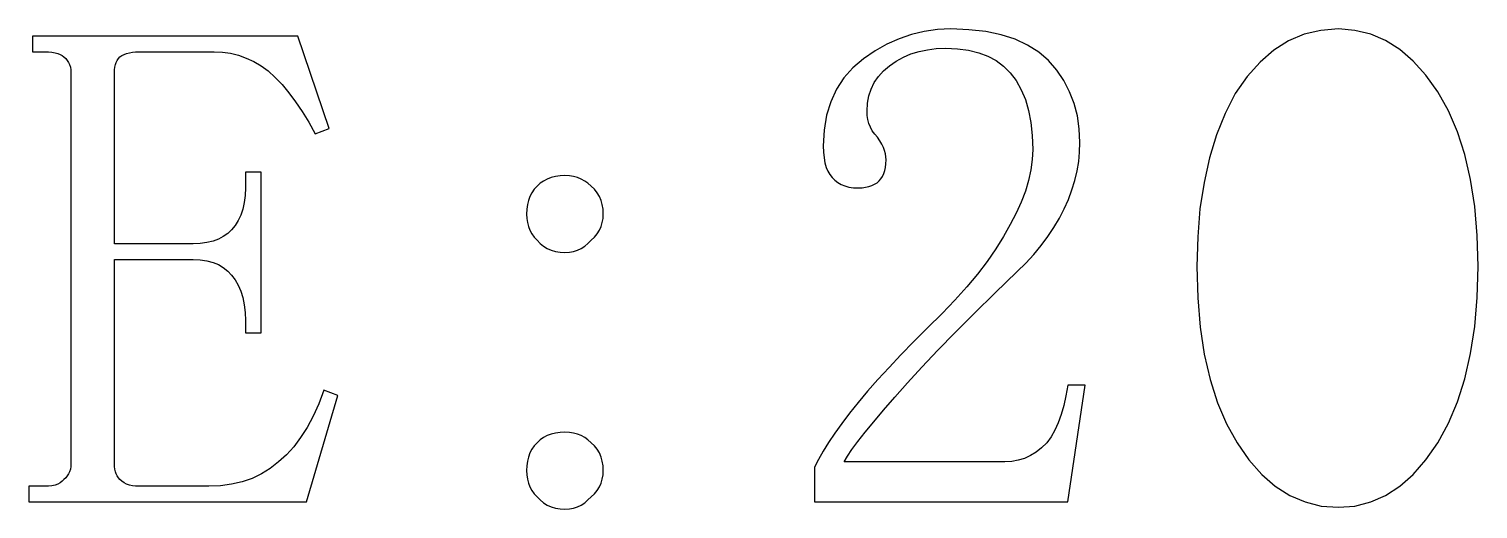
# Model space of a CAD drawing. Extents: x -190 to 190, y -140 to 140.
# Drawn here: x -163.31 to -151.78, y -105.24 to -101.42 of the extents above; entities that cross this region are included whole.
import ezdxf

# ---------------------------------------------------------------- set-up
doc = ezdxf.new("R2010")
doc.units = 0
doc.header["$MEASUREMENT"] = 0
doc.layers.get('0').update_dxf_attribs({"linetype": 'CONTINUOUS'})

msp = doc.modelspace()

# ---------------------------------------------------------------- linework, layer by layer
for points in [[(-155.322998, -102.267998), (-155.319004, -102.379004), (-155.319004, -102.379004), (-155.322998, -102.458994), (-155.322998, -102.458994), (-155.333994, -102.540996), (-155.333994, -102.540996), (-155.351992, -102.625), (-155.351992, -102.625), (-155.377998, -102.71), (-155.377998, -102.71), (-155.411006, -102.797002), (-155.411006, -102.797002), (-155.452002, -102.885996), (-155.452002, -102.885996), (-155.49999, -102.976006), (-155.49999, -102.976006), (-155.551006, -103.072002), (-155.551006, -103.072002), (-155.612002, -103.17), (-155.612002, -103.17), (-155.680996, -103.269004), (-155.680996, -103.269004), (-155.757998, -103.371006), (-155.757998, -103.371006), (-155.844004, -103.472998), (-155.844004, -103.472998), (-155.937998, -103.577998), (-155.937998, -103.577998), (-156.040996, -103.684004), (-156.040996, -103.684004), (-156.157002, -103.796992), (-156.157002, -103.796992), (-156.266006, -103.906992), (-156.266006, -103.906992), (-156.367998, -104.012002), (-156.367998, -104.012002), (-156.462998, -104.112998), (-156.462998, -104.112998), (-156.551006, -104.21), (-156.551006, -104.21), (-156.633008, -104.302998), (-156.633008, -104.302998), (-156.707998, -104.392998), (-156.707998, -104.392998), (-156.775996, -104.477998), (-156.775996, -104.477998), (-156.837998, -104.558994), (-156.837998, -104.558994), (-156.893994, -104.636992), (-156.893994, -104.636992), (-156.944004, -104.71), (-156.944004, -104.71), (-156.986992, -104.78), (-156.986992, -104.78), (-157.023994, -104.845), (-157.023994, -104.845), (-157.05501, -104.907002), (-157.05501, -104.907002), (-157.05501, -105.183994), (-157.05501, -105.183994), (-155.040996, -105.183994), (-155.040996, -105.183994), (-154.901992, -104.254004), (-154.901992, -104.254004), (-155.040996, -104.254004), (-155.040996, -104.254004), (-155.055, -104.337998), (-155.055, -104.337998), (-155.072002, -104.415996), (-155.072002, -104.415996), (-155.092002, -104.487998), (-155.092002, -104.487998), (-155.116006, -104.552998), (-155.116006, -104.552998), (-155.142988, -104.612002), (-155.142988, -104.612002), (-155.174004, -104.665), (-155.174004, -104.665), (-155.208008, -104.712002), (-155.208008, -104.712002), (-155.249004, -104.752998), (-155.249004, -104.752998), (-155.292002, -104.787002), (-155.292002, -104.787002), (-155.337002, -104.815), (-155.337002, -104.815), (-155.385, -104.837002), (-155.385, -104.837002), (-155.435, -104.852002), (-155.435, -104.852002), (-155.487002, -104.861992), (-155.487002, -104.861992), (-155.541006, -104.865), (-155.541006, -104.865), (-156.819004, -104.865), (-156.819004, -104.865), (-156.793994, -104.82), (-156.793994, -104.82), (-156.757998, -104.765996), (-156.757998, -104.765996), (-156.710996, -104.702998), (-156.710996, -104.702998), (-156.652998, -104.629004), (-156.652998, -104.629004), (-156.58499, -104.546006), (-156.58499, -104.546006), (-156.506006, -104.452998), (-156.506006, -104.452998), (-156.415996, -104.350996), (-156.415996, -104.350996), (-156.315, -104.235), (-156.315, -104.235), (-156.201006, -104.110996), (-156.201006, -104.110996), (-156.074004, -103.977002), (-156.074004, -103.977002), (-155.936006, -103.834004), (-155.936006, -103.834004), (-155.783994, -103.681992), (-155.783994, -103.681992), (-155.61999, -103.520996), (-155.61999, -103.520996), (-155.443994, -103.350996), (-155.443994, -103.350996), (-155.375, -103.283008), (-155.375, -103.283008), (-155.311006, -103.214004), (-155.311006, -103.214004), (-155.252988, -103.143994), (-155.252988, -103.143994), (-155.199004, -103.072002), (-155.199004, -103.072002), (-155.150996, -103), (-155.150996, -103), (-155.107002, -102.925996), (-155.107002, -102.925996), (-155.068994, -102.851006), (-155.068994, -102.851006), (-155.036006, -102.775996), (-155.036006, -102.775996), (-155.008008, -102.7), (-155.008008, -102.7), (-154.985, -102.625), (-154.985, -102.625), (-154.966992, -102.549004), (-154.966992, -102.549004), (-154.954004, -102.473994), (-154.954004, -102.473994), (-154.947002, -102.399004), (-154.947002, -102.399004), (-154.944004, -102.323008), (-154.944004, -102.323008), (-154.948994, -102.215), (-154.948994, -102.215), (-154.964004, -102.110996), (-154.964004, -102.110996), (-154.99, -102.012998), (-154.99, -102.012998), (-155.026006, -101.92), (-155.026006, -101.92), (-155.072002, -101.830996), (-155.072002, -101.830996), (-155.127998, -101.747998), (-155.127998, -101.747998), (-155.194004, -101.67), (-155.194004, -101.67), (-155.270996, -101.604004), (-155.270996, -101.604004), (-155.36, -101.547998), (-155.36, -101.547998), (-155.459004, -101.502002), (-155.459004, -101.502002), (-155.57, -101.465996), (-155.57, -101.465996), (-155.692998, -101.441006), (-155.692998, -101.441006), (-155.827002, -101.425996), (-155.827002, -101.425996), (-155.972002, -101.42), (-155.972002, -101.42), (-156.077998, -101.425), (-156.077998, -101.425), (-156.182002, -101.44), (-156.182002, -101.44), (-156.283008, -101.464004), (-156.283008, -101.464004), (-156.381992, -101.497998), (-156.381992, -101.497998), (-156.479004, -101.540996), (-156.479004, -101.540996), (-156.573994, -101.594004), (-156.573994, -101.594004), (-156.665996, -101.657002), (-156.665996, -101.657002), (-156.751006, -101.728994), (-156.751006, -101.728994), (-156.822998, -101.81), (-156.822998, -101.81), (-156.881006, -101.9), (-156.881006, -101.9), (-156.927002, -101.999004), (-156.927002, -101.999004), (-156.96, -102.107002), (-156.96, -102.107002), (-156.978994, -102.225), (-156.978994, -102.225), (-156.985996, -102.351006), (-156.985996, -102.351006), (-156.984004, -102.4), (-156.984004, -102.4), (-156.97999, -102.445), (-156.97999, -102.445), (-156.973008, -102.485), (-156.973008, -102.485), (-156.963008, -102.521006), (-156.963008, -102.521006), (-156.95, -102.551992), (-156.95, -102.551992), (-156.93501, -102.578994), (-156.93501, -102.578994), (-156.915996, -102.600996), (-156.915996, -102.600996), (-156.895, -102.622998), (-156.895, -102.622998), (-156.871006, -102.642002), (-156.871006, -102.642002), (-156.844004, -102.657002), (-156.844004, -102.657002), (-156.813994, -102.669004), (-156.813994, -102.669004), (-156.782002, -102.677998), (-156.782002, -102.677998), (-156.745996, -102.682998), (-156.745996, -102.682998), (-156.707998, -102.683994), (-156.707998, -102.683994), (-156.676992, -102.682998), (-156.676992, -102.682998), (-156.648994, -102.68), (-156.648994, -102.68), (-156.623008, -102.674004), (-156.623008, -102.674004), (-156.599004, -102.665996), (-156.599004, -102.665996), (-156.578008, -102.655996), (-156.578008, -102.655996), (-156.558008, -102.643994), (-156.558008, -102.643994), (-156.541006, -102.628994), (-156.541006, -102.628994), (-156.527002, -102.611992), (-156.527002, -102.611992), (-156.514004, -102.592998), (-156.514004, -102.592998), (-156.504004, -102.571006), (-156.504004, -102.571006), (-156.496006, -102.547002), (-156.496006, -102.547002), (-156.49, -102.521006), (-156.49, -102.521006), (-156.487002, -102.493008), (-156.487002, -102.493008), (-156.486006, -102.462002), (-156.486006, -102.462002), (-156.487002, -102.437998), (-156.487002, -102.437998), (-156.490996, -102.412998), (-156.490996, -102.412998), (-156.497998, -102.387998), (-156.497998, -102.387998), (-156.507998, -102.362002), (-156.507998, -102.362002), (-156.520996, -102.335996), (-156.520996, -102.335996), (-156.536992, -102.308994), (-156.536992, -102.308994), (-156.555, -102.282002), (-156.555, -102.282002), (-156.577002, -102.257002), (-156.577002, -102.257002), (-156.596006, -102.231006), (-156.596006, -102.231006), (-156.610996, -102.202002), (-156.610996, -102.202002), (-156.623008, -102.172998), (-156.623008, -102.172998), (-156.632002, -102.140996), (-156.632002, -102.140996), (-156.637002, -102.107998), (-156.637002, -102.107998), (-156.637998, -102.072998), (-156.637998, -102.072998), (-156.635, -102.011006), (-156.635, -102.011006), (-156.624004, -101.952998), (-156.624004, -101.952998), (-156.60501, -101.897998), (-156.60501, -101.897998), (-156.58, -101.846006), (-156.58, -101.846006), (-156.545996, -101.797998), (-156.545996, -101.797998), (-156.506006, -101.754004), (-156.506006, -101.754004), (-156.458008, -101.712002), (-156.458008, -101.712002), (-156.405, -101.675), (-156.405, -101.675), (-156.348008, -101.644004), (-156.348008, -101.644004), (-156.287998, -101.618994), (-156.287998, -101.618994), (-156.223994, -101.599004), (-156.223994, -101.599004), (-156.157002, -101.585), (-156.157002, -101.585), (-156.086992, -101.575996), (-156.086992, -101.575996), (-156.012998, -101.572998), (-156.012998, -101.572998), (-155.917998, -101.577002), (-155.917998, -101.577002), (-155.83, -101.589004), (-155.83, -101.589004), (-155.748994, -101.609004), (-155.748994, -101.609004), (-155.675996, -101.637002), (-155.675996, -101.637002), (-155.61, -101.672002), (-155.61, -101.672002), (-155.551006, -101.715996), (-155.551006, -101.715996), (-155.49999, -101.767998), (-155.49999, -101.767998), (-155.452002, -101.830996), (-155.452002, -101.830996), (-155.411006, -101.902998), (-155.411006, -101.902998), (-155.377998, -101.982002), (-155.377998, -101.982002), (-155.351992, -102.068994), (-155.351992, -102.068994), (-155.333994, -102.165), (-155.333994, -102.165), (-155.322998, -102.267998)], [(-152.887998, -101.42), (-153.027998, -101.430996), (-153.027998, -101.430996), (-153.158994, -101.462002), (-153.158994, -101.462002), (-153.283994, -101.515), (-153.283994, -101.515), (-153.401006, -101.588008), (-153.401006, -101.588008), (-153.511006, -101.682998), (-153.511006, -101.682998), (-153.612998, -101.797998), (-153.612998, -101.797998), (-153.707998, -101.934004), (-153.707998, -101.934004), (-153.788994, -102.092002), (-153.788994, -102.092002), (-153.858008, -102.262002), (-153.858008, -102.262002), (-153.914004, -102.445), (-153.914004, -102.445), (-153.956992, -102.642002), (-153.956992, -102.642002), (-153.989004, -102.851006), (-153.989004, -102.851006), (-154.007002, -103.074004), (-154.007002, -103.074004), (-154.012988, -103.308994), (-154.012988, -103.308994), (-154.007002, -103.559004), (-154.007002, -103.559004), (-153.987002, -103.791992), (-153.987002, -103.791992), (-153.955, -104.009004), (-153.955, -104.009004), (-153.908994, -104.21), (-153.908994, -104.21), (-153.85, -104.393994), (-153.85, -104.393994), (-153.779004, -104.561006), (-153.779004, -104.561006), (-153.694004, -104.712002), (-153.694004, -104.712002), (-153.598994, -104.847998), (-153.598994, -104.847998), (-153.497998, -104.964004), (-153.497998, -104.964004), (-153.39001, -105.057998), (-153.39001, -105.057998), (-153.275, -105.132002), (-153.275, -105.132002), (-153.152998, -105.183994), (-153.152998, -105.183994), (-153.024004, -105.215996), (-153.024004, -105.215996), (-152.887998, -105.226006), (-152.887998, -105.226006), (-152.757002, -105.215996), (-152.757002, -105.215996), (-152.630996, -105.183994), (-152.630996, -105.183994), (-152.512002, -105.132002), (-152.512002, -105.132002), (-152.399004, -105.057998), (-152.399004, -105.057998), (-152.292002, -104.964004), (-152.292002, -104.964004), (-152.190996, -104.847998), (-152.190996, -104.847998), (-152.097002, -104.712002), (-152.097002, -104.712002), (-152.012002, -104.557998), (-152.012002, -104.557998), (-151.94, -104.387998), (-151.94, -104.387998), (-151.881992, -104.202998), (-151.881992, -104.202998), (-151.835996, -104.002002), (-151.835996, -104.002002), (-151.802998, -103.787002), (-151.802998, -103.787002), (-151.784004, -103.555996), (-151.784004, -103.555996), (-151.777002, -103.308994), (-151.777002, -103.308994), (-151.784004, -103.062998), (-151.784004, -103.062998), (-151.802998, -102.832998), (-151.802998, -102.832998), (-151.835996, -102.619004), (-151.835996, -102.619004), (-151.881992, -102.42), (-151.881992, -102.42), (-151.94, -102.237998), (-151.94, -102.237998), (-152.012002, -102.071006), (-152.012002, -102.071006), (-152.097002, -101.92), (-152.097002, -101.92), (-152.190996, -101.787998), (-152.190996, -101.787998), (-152.292002, -101.676006), (-152.292002, -101.676006), (-152.399004, -101.584004), (-152.399004, -101.584004), (-152.512002, -101.512002), (-152.512002, -101.512002), (-152.630996, -101.460996), (-152.630996, -101.460996), (-152.757002, -101.430996), (-152.757002, -101.430996), (-152.887998, -101.42)], [(-163.277002, -101.475996), (-163.277002, -101.600996), (-163.277002, -101.600996), (-163.17999, -101.600996), (-163.17999, -101.600996), (-163.15, -101.602002), (-163.15, -101.602002), (-163.122002, -101.604004), (-163.122002, -101.604004), (-163.097988, -101.609004), (-163.097988, -101.609004), (-163.075996, -101.615), (-163.075996, -101.615), (-163.057002, -101.622002), (-163.057002, -101.622002), (-163.040996, -101.632002), (-163.040996, -101.632002), (-163.027002, -101.642998), (-163.027002, -101.642998), (-163.012998, -101.655), (-163.012998, -101.655), (-163, -101.67), (-163, -101.67), (-162.99, -101.685996), (-162.99, -101.685996), (-162.982002, -101.704004), (-162.982002, -101.704004), (-162.975996, -101.722998), (-162.975996, -101.722998), (-162.972998, -101.745), (-162.972998, -101.745), (-162.972002, -101.767998), (-162.972002, -101.767998), (-162.972002, -104.879004), (-162.972002, -104.879004), (-162.972998, -104.902002), (-162.972998, -104.902002), (-162.975996, -104.922998), (-162.975996, -104.922998), (-162.982002, -104.942998), (-162.982002, -104.942998), (-162.99, -104.96), (-162.99, -104.96), (-163, -104.976992), (-163, -104.976992), (-163.012998, -104.990996), (-163.012998, -104.990996), (-163.027002, -105.003994), (-163.027002, -105.003994), (-163.040996, -105.019004), (-163.040996, -105.019004), (-163.057002, -105.030996), (-163.057002, -105.030996), (-163.075996, -105.040996), (-163.075996, -105.040996), (-163.097988, -105.049004), (-163.097988, -105.049004), (-163.122002, -105.055), (-163.122002, -105.055), (-163.15, -105.057998), (-163.15, -105.057998), (-163.17999, -105.058994), (-163.17999, -105.058994), (-163.305, -105.058994), (-163.305, -105.058994), (-163.305, -105.183994), (-163.305, -105.183994), (-161.097002, -105.183994), (-161.097002, -105.183994), (-160.846992, -104.337002), (-160.846992, -104.337002), (-160.958008, -104.295), (-160.958008, -104.295), (-160.999004, -104.402002), (-160.999004, -104.402002), (-161.044004, -104.501006), (-161.044004, -104.501006), (-161.092002, -104.590996), (-161.092002, -104.590996), (-161.144004, -104.672002), (-161.144004, -104.672002), (-161.199004, -104.745), (-161.199004, -104.745), (-161.257002, -104.809004), (-161.257002, -104.809004), (-161.319004, -104.865), (-161.319004, -104.865), (-161.385, -104.917002), (-161.385, -104.917002), (-161.45501, -104.96), (-161.45501, -104.96), (-161.53, -104.996006), (-161.53, -104.996006), (-161.608994, -105.024004), (-161.608994, -105.024004), (-161.693008, -105.042998), (-161.693008, -105.042998), (-161.781992, -105.055), (-161.781992, -105.055), (-161.87499, -105.058994), (-161.87499, -105.058994), (-162.43, -105.058994), (-162.43, -105.058994), (-162.457002, -105.057998), (-162.457002, -105.057998), (-162.481992, -105.055), (-162.481992, -105.055), (-162.505996, -105.049004), (-162.505996, -105.049004), (-162.527998, -105.040996), (-162.527998, -105.040996), (-162.548008, -105.030996), (-162.548008, -105.030996), (-162.566006, -105.019004), (-162.566006, -105.019004), (-162.582998, -105.003994), (-162.582998, -105.003994), (-162.594004, -104.990996), (-162.594004, -104.990996), (-162.603008, -104.976992), (-162.603008, -104.976992), (-162.610996, -104.96), (-162.610996, -104.96), (-162.617002, -104.942998), (-162.617002, -104.942998), (-162.621006, -104.922998), (-162.621006, -104.922998), (-162.624004, -104.902002), (-162.624004, -104.902002), (-162.625, -104.879004), (-162.625, -104.879004), (-162.625, -103.253994), (-162.625, -103.253994), (-162, -103.253994), (-162, -103.253994), (-161.942002, -103.256006), (-161.942002, -103.256006), (-161.89, -103.263994), (-161.89, -103.263994), (-161.841006, -103.277002), (-161.841006, -103.277002), (-161.797998, -103.295), (-161.797998, -103.295), (-161.759004, -103.317998), (-161.759004, -103.317998), (-161.724004, -103.345996), (-161.724004, -103.345996), (-161.694004, -103.378994), (-161.694004, -103.378994), (-161.66499, -103.417002), (-161.66499, -103.417002), (-161.64, -103.459004), (-161.64, -103.459004), (-161.618994, -103.505996), (-161.618994, -103.505996), (-161.603008, -103.557998), (-161.603008, -103.557998), (-161.592002, -103.614004), (-161.592002, -103.614004), (-161.585, -103.675), (-161.585, -103.675), (-161.583008, -103.74), (-161.583008, -103.74), (-161.583008, -103.837002), (-161.583008, -103.837002), (-161.457998, -103.837002), (-161.457998, -103.837002), (-161.457998, -102.559004), (-161.457998, -102.559004), (-161.583008, -102.559004), (-161.583008, -102.559004), (-161.583008, -102.683994), (-161.583008, -102.683994), (-161.585, -102.746006), (-161.585, -102.746006), (-161.592002, -102.802002), (-161.592002, -102.802002), (-161.603008, -102.853994), (-161.603008, -102.853994), (-161.618994, -102.902002), (-161.618994, -102.902002), (-161.64, -102.945), (-161.64, -102.945), (-161.66499, -102.983994), (-161.66499, -102.983994), (-161.694004, -103.017998), (-161.694004, -103.017998), (-161.724004, -103.047002), (-161.724004, -103.047002), (-161.759004, -103.072002), (-161.759004, -103.072002), (-161.797998, -103.092998), (-161.797998, -103.092998), (-161.841006, -103.107998), (-161.841006, -103.107998), (-161.89, -103.12), (-161.89, -103.12), (-161.942002, -103.127002), (-161.942002, -103.127002), (-162, -103.129004), (-162, -103.129004), (-162.625, -103.129004), (-162.625, -103.129004), (-162.625, -101.767998), (-162.625, -101.767998), (-162.624004, -101.745), (-162.624004, -101.745), (-162.621006, -101.722998), (-162.621006, -101.722998), (-162.617002, -101.704004), (-162.617002, -101.704004), (-162.610996, -101.685996), (-162.610996, -101.685996), (-162.603008, -101.67), (-162.603008, -101.67), (-162.594004, -101.655), (-162.594004, -101.655), (-162.582998, -101.642998), (-162.582998, -101.642998), (-162.566006, -101.632002), (-162.566006, -101.632002), (-162.548008, -101.622002), (-162.548008, -101.622002), (-162.527998, -101.615), (-162.527998, -101.615), (-162.505996, -101.609004), (-162.505996, -101.609004), (-162.481992, -101.604004), (-162.481992, -101.604004), (-162.457002, -101.602002), (-162.457002, -101.602002), (-162.43, -101.600996), (-162.43, -101.600996), (-161.833008, -101.600996), (-161.833008, -101.600996), (-161.765996, -101.604004), (-161.765996, -101.604004), (-161.700996, -101.612998), (-161.700996, -101.612998), (-161.638008, -101.628994), (-161.638008, -101.628994), (-161.577002, -101.650996), (-161.577002, -101.650996), (-161.516992, -101.678994), (-161.516992, -101.678994), (-161.458994, -101.712998), (-161.458994, -101.712998), (-161.402002, -101.754004), (-161.402002, -101.754004), (-161.347002, -101.805), (-161.347002, -101.805), (-161.292002, -101.862998), (-161.292002, -101.862998), (-161.237998, -101.927002), (-161.237998, -101.927002), (-161.185, -101.999004), (-161.185, -101.999004), (-161.131992, -102.077002), (-161.131992, -102.077002), (-161.079004, -102.161992), (-161.079004, -102.161992), (-161.027002, -102.254004), (-161.027002, -102.254004), (-160.915996, -102.211992), (-160.915996, -102.211992), (-161.165996, -101.475996), (-161.165996, -101.475996), (-163.277002, -101.475996)], [(-158.737998, -102.927998), (-158.736006, -102.892998), (-158.736006, -102.892998), (-158.737998, -102.853994), (-158.737998, -102.853994), (-158.743994, -102.817998), (-158.743994, -102.817998), (-158.754004, -102.784004), (-158.754004, -102.784004), (-158.767002, -102.752002), (-158.767002, -102.752002), (-158.785, -102.722998), (-158.785, -102.722998), (-158.806992, -102.695), (-158.806992, -102.695), (-158.832998, -102.67), (-158.832998, -102.67), (-158.857998, -102.647998), (-158.857998, -102.647998), (-158.884004, -102.63), (-158.884004, -102.63), (-158.912002, -102.614004), (-158.912002, -102.614004), (-158.942002, -102.602002), (-158.942002, -102.602002), (-158.972998, -102.594004), (-158.972998, -102.594004), (-159.005996, -102.588994), (-159.005996, -102.588994), (-159.041006, -102.587002), (-159.041006, -102.587002), (-159.08, -102.588994), (-159.08, -102.588994), (-159.115996, -102.594004), (-159.115996, -102.594004), (-159.15, -102.602002), (-159.15, -102.602002), (-159.182002, -102.614004), (-159.182002, -102.614004), (-159.210996, -102.63), (-159.210996, -102.63), (-159.238994, -102.647998), (-159.238994, -102.647998), (-159.262998, -102.67), (-159.262998, -102.67), (-159.285996, -102.695), (-159.285996, -102.695), (-159.303994, -102.722998), (-159.303994, -102.722998), (-159.32, -102.752002), (-159.32, -102.752002), (-159.331992, -102.784004), (-159.331992, -102.784004), (-159.33999, -102.817998), (-159.33999, -102.817998), (-159.345, -102.853994), (-159.345, -102.853994), (-159.347002, -102.892998), (-159.347002, -102.892998), (-159.345, -102.927998), (-159.345, -102.927998), (-159.33999, -102.960996), (-159.33999, -102.960996), (-159.331992, -102.992002), (-159.331992, -102.992002), (-159.32, -103.022002), (-159.32, -103.022002), (-159.303994, -103.05), (-159.303994, -103.05), (-159.285996, -103.075996), (-159.285996, -103.075996), (-159.262998, -103.100996), (-159.262998, -103.100996), (-159.238994, -103.127002), (-159.238994, -103.127002), (-159.210996, -103.148994), (-159.210996, -103.148994), (-159.182002, -103.165996), (-159.182002, -103.165996), (-159.15, -103.18), (-159.15, -103.18), (-159.115996, -103.19), (-159.115996, -103.19), (-159.08, -103.196006), (-159.08, -103.196006), (-159.041006, -103.197998), (-159.041006, -103.197998), (-159.005996, -103.196006), (-159.005996, -103.196006), (-158.972998, -103.19), (-158.972998, -103.19), (-158.942002, -103.18), (-158.942002, -103.18), (-158.912002, -103.165996), (-158.912002, -103.165996), (-158.884004, -103.148994), (-158.884004, -103.148994), (-158.857998, -103.127002), (-158.857998, -103.127002), (-158.832998, -103.100996), (-158.832998, -103.100996), (-158.806992, -103.075996), (-158.806992, -103.075996), (-158.785, -103.05), (-158.785, -103.05), (-158.767002, -103.022002), (-158.767002, -103.022002), (-158.754004, -102.992002), (-158.754004, -102.992002), (-158.743994, -102.960996), (-158.743994, -102.960996), (-158.737998, -102.927998)], [(-158.737998, -104.969004), (-158.736006, -104.934004), (-158.736006, -104.934004), (-158.737998, -104.896006), (-158.737998, -104.896006), (-158.743994, -104.86), (-158.743994, -104.86), (-158.754004, -104.826006), (-158.754004, -104.826006), (-158.767002, -104.794004), (-158.767002, -104.794004), (-158.785, -104.764004), (-158.785, -104.764004), (-158.806992, -104.737002), (-158.806992, -104.737002), (-158.832998, -104.712002), (-158.832998, -104.712002), (-158.857998, -104.69), (-158.857998, -104.69), (-158.884004, -104.671006), (-158.884004, -104.671006), (-158.912002, -104.656006), (-158.912002, -104.656006), (-158.942002, -104.644004), (-158.942002, -104.644004), (-158.972998, -104.635996), (-158.972998, -104.635996), (-159.005996, -104.630996), (-159.005996, -104.630996), (-159.041006, -104.629004), (-159.041006, -104.629004), (-159.08, -104.630996), (-159.08, -104.630996), (-159.115996, -104.635996), (-159.115996, -104.635996), (-159.15, -104.644004), (-159.15, -104.644004), (-159.182002, -104.656006), (-159.182002, -104.656006), (-159.210996, -104.671006), (-159.210996, -104.671006), (-159.238994, -104.69), (-159.238994, -104.69), (-159.262998, -104.712002), (-159.262998, -104.712002), (-159.285996, -104.737002), (-159.285996, -104.737002), (-159.303994, -104.764004), (-159.303994, -104.764004), (-159.32, -104.794004), (-159.32, -104.794004), (-159.331992, -104.826006), (-159.331992, -104.826006), (-159.33999, -104.86), (-159.33999, -104.86), (-159.345, -104.896006), (-159.345, -104.896006), (-159.347002, -104.934004), (-159.347002, -104.934004), (-159.345, -104.969004), (-159.345, -104.969004), (-159.33999, -105.002002), (-159.33999, -105.002002), (-159.331992, -105.034004), (-159.331992, -105.034004), (-159.32, -105.063994), (-159.32, -105.063994), (-159.303994, -105.091992), (-159.303994, -105.091992), (-159.285996, -105.117998), (-159.285996, -105.117998), (-159.262998, -105.143008), (-159.262998, -105.143008), (-159.238994, -105.167998), (-159.238994, -105.167998), (-159.210996, -105.19), (-159.210996, -105.19), (-159.182002, -105.207998), (-159.182002, -105.207998), (-159.15, -105.222002), (-159.15, -105.222002), (-159.115996, -105.232002), (-159.115996, -105.232002), (-159.08, -105.237998), (-159.08, -105.237998), (-159.041006, -105.24), (-159.041006, -105.24), (-159.005996, -105.237998), (-159.005996, -105.237998), (-158.972998, -105.232002), (-158.972998, -105.232002), (-158.942002, -105.222002), (-158.942002, -105.222002), (-158.912002, -105.207998), (-158.912002, -105.207998), (-158.884004, -105.19), (-158.884004, -105.19), (-158.857998, -105.167998), (-158.857998, -105.167998), (-158.832998, -105.143008), (-158.832998, -105.143008), (-158.806992, -105.117998), (-158.806992, -105.117998), (-158.785, -105.091992), (-158.785, -105.091992), (-158.767002, -105.063994), (-158.767002, -105.063994), (-158.754004, -105.034004), (-158.754004, -105.034004), (-158.743994, -105.002002), (-158.743994, -105.002002), (-158.737998, -104.969004)]]:
    msp.add_lwpolyline(points)

doc.saveas('drawing.dxf')
